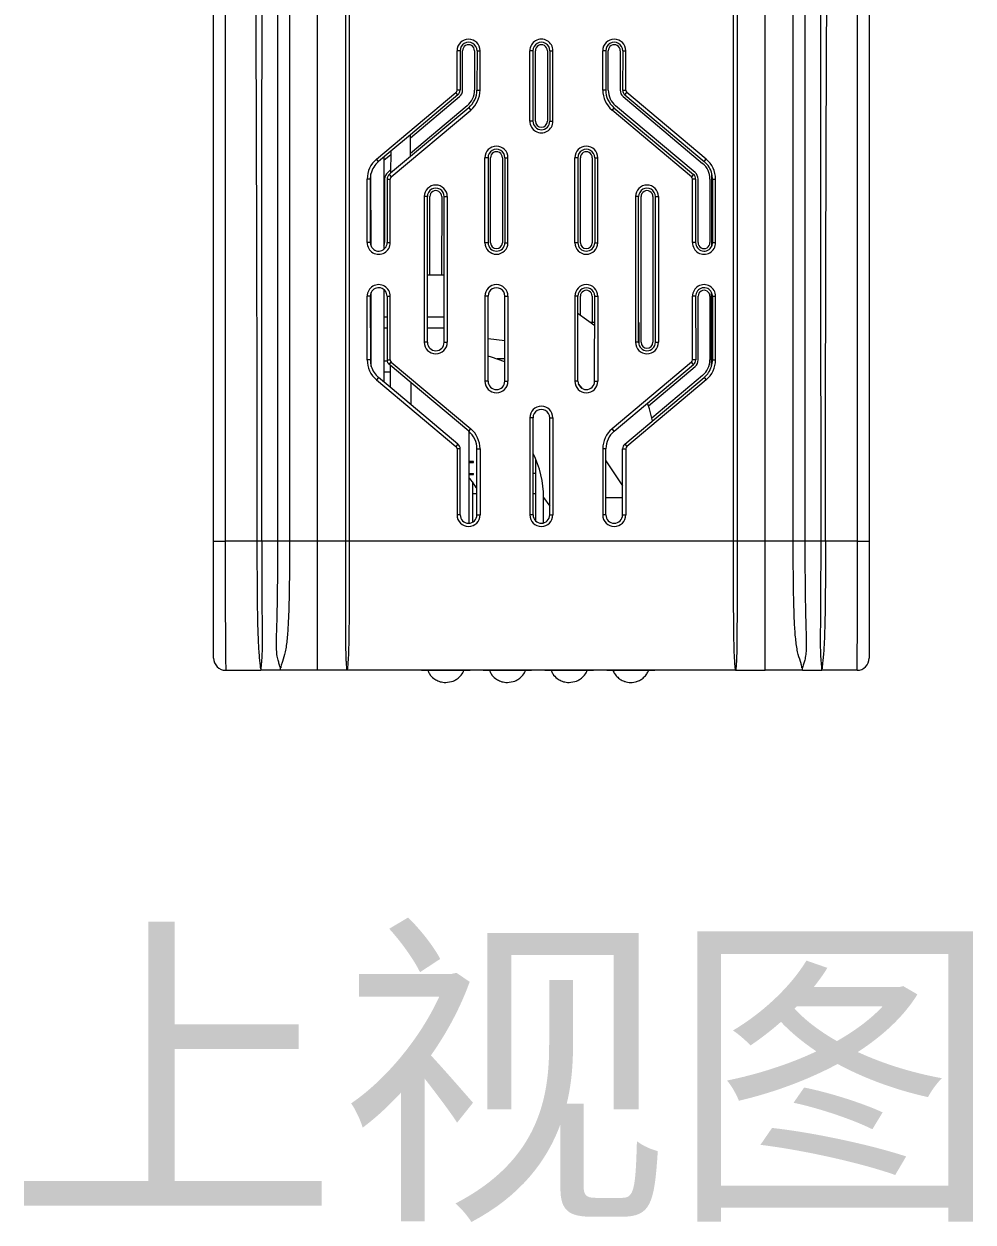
# Model space of a CAD drawing. Extents: x 222 to 1672, y 144 to 807.
# Drawn here: x 915.12 to 954.21, y 540.72 to 590.04 of the extents above; entities that cross this region are included whole.
import ezdxf

# ---------------------------------------------------------------- set-up
doc = ezdxf.new("R2010")
doc.units = 0
doc.header["$LTSCALE"] = 2
doc.header["$MEASUREMENT"] = 0
doc.layers.get('0').update_dxf_attribs({"linetype": 'CONTINUOUS'})
doc.layers.add('DIM', color=7, linetype='CONTINUOUS')
doc.styles.get("Standard").update_dxf_attribs({"font": 'TIMES.TTF'})

msp = doc.modelspace()

# ---------------------------------------------------------------- linework, layer by layer
at = {"linetype": 'Continuous', "lineweight": 5}
for p, q in [((923.40855, 638.25234), (923.40855, 568.75235)), ((949.45217, 568.75235), (949.45217, 638.25234)), ((925.5765, 568.75235), (925.5765, 612.73527)), ((926.05713, 612.73211), (926.05713, 568.75235)), ((927.20658, 568.75235), (927.20658, 612.73211)), ((928.37223, 568.75235), (928.37223, 612.72229)), ((928.51116, 612.7218), (928.51116, 568.75235)), ((944.34955, 568.75235), (944.34955, 612.7218)), ((944.48848, 612.72229), (944.48848, 568.75235)), ((945.65414, 568.75235), (945.65414, 612.73211)), ((946.80358, 568.75235), (946.80358, 612.73211)), ((947.28421, 612.73527), (947.28421, 568.75235)), ((922.93036, 568.75235), (922.93036, 594.33414)), ((949.93036, 594.33414), (949.93036, 568.75235)), ((932.95656, 587.31859), (932.95656, 588.93881)), ((933.08204, 588.93881), (932.95656, 588.93881)), ((933.08204, 588.93881), (933.08249, 587.31859)), ((933.18432, 587.31859), (933.18358, 588.93881)), ((933.67714, 588.93881), (933.6764, 587.31859)), ((933.77867, 588.93881), (933.77823, 587.31859)), ((933.77867, 588.93881), (933.90415, 588.93881)), ((933.90415, 587.31859), (933.90415, 588.93881)), ((935.95654, 586.03414), (935.95656, 588.93881)), ((936.08204, 588.93881), (935.95656, 588.93881)), ((936.08204, 588.93881), (936.08282, 586.03414)), ((936.18488, 586.03414), (936.18358, 588.9388)), ((936.67714, 588.93881), (936.67583, 586.03414)), ((936.77867, 588.93881), (936.7779, 586.03414)), ((936.77867, 588.93881), (936.90415, 588.93881)), ((936.90417, 586.03414), (936.90415, 588.93881)), ((938.95656, 587.31859), (938.95656, 588.93881)), ((939.08204, 588.93881), (938.95656, 588.93881)), ((939.08204, 588.93881), (939.08249, 587.31859)), ((939.18432, 587.31859), (939.18358, 588.93881)), ((939.67714, 588.93881), (939.6764, 587.31859)), ((939.77867, 588.93881), (939.77823, 587.31859)), ((939.77867, 588.93881), (939.90415, 588.93881)), ((939.90415, 587.31859), (939.90415, 588.93881)), ((929.64013, 584.47693), (932.91148, 587.22191)), ((932.99246, 587.12541), (931.03448, 585.48188)), ((931.03482, 585.34872), (933.05796, 587.04735)), ((932.99246, 587.12541), (932.91148, 587.22191)), ((933.08249, 587.31859), (932.95656, 587.31859)), ((933.77823, 587.31859), (933.90415, 587.31859)), ((939.08249, 587.31859), (938.95656, 587.31859)), ((939.77823, 587.31859), (939.90415, 587.31859)), ((939.80276, 587.04735), (943.07329, 584.3014)), ((939.86826, 587.12541), (939.94923, 587.22191)), ((939.86826, 587.12541), (943.13912, 584.37984)), ((943.22058, 584.47693), (939.94923, 587.22191)), ((930.24923, 583.75103), (933.52058, 586.49601)), ((933.37399, 586.67071), (931.0365, 584.71049)), ((933.43951, 586.59263), (931.03684, 584.57728)), ((933.43951, 586.59263), (933.52058, 586.49601)), ((939.4212, 586.59263), (939.34013, 586.49601)), ((942.61148, 583.75103), (939.34013, 586.49601)), ((939.4212, 586.59263), (942.69303, 583.84822)), ((942.75888, 583.92669), (939.48672, 586.67071)), ((936.08282, 586.03414), (935.95654, 586.03414)), ((936.7779, 586.03414), (936.90417, 586.03414)), ((931.03448, 585.48188), (930.22446, 584.80195)), ((931.03684, 584.57728), (931.03448, 585.48188)), ((929.7216, 584.37984), (929.64013, 584.47693)), ((930.22446, 584.80195), (929.7216, 584.37984)), ((929.94161, 584.43086), (930.22411, 584.66804)), ((929.94161, 584.56453), (929.94161, 580.76)), ((930.22446, 584.80195), (930.22208, 583.89385)), ((931.03684, 584.57728), (930.22208, 583.89385)), ((934.10654, 581.03414), (934.10654, 584.53414)), ((934.23323, 584.53414), (934.10654, 584.53414)), ((934.23323, 584.53414), (934.23419, 581.03414)), ((934.33717, 581.03414), (934.33557, 584.53414)), ((934.82514, 584.53414), (934.82354, 581.03414)), ((934.92749, 584.53414), (934.92653, 581.03414)), ((934.92749, 584.53414), (935.05417, 584.53414)), ((935.05417, 581.03414), (935.05417, 584.53414)), ((937.80654, 581.03414), (937.80654, 584.53414)), ((937.93323, 584.53414), (937.80654, 584.53414)), ((937.93323, 584.53414), (937.93419, 581.03414)), ((938.03717, 581.03414), (938.03557, 584.53414)), ((938.52514, 584.53414), (938.52354, 581.03414)), ((938.62749, 584.53414), (938.62653, 581.03414)), ((938.62749, 584.53414), (938.75417, 584.53414)), ((938.75417, 581.03414), (938.75417, 584.53414)), ((943.13912, 584.37984), (943.22058, 584.47693)), ((930.22243, 584.02782), (930.10184, 583.92669)), ((930.22208, 583.89385), (930.16768, 583.84822)), ((929.25656, 581.03868), (929.25656, 583.65435)), ((929.38349, 583.65435), (929.25656, 583.65435)), ((929.38349, 583.65435), (929.38421, 581.03802)), ((929.41474, 580.89204), (929.40844, 583.87054)), ((929.97472, 583.65435), (929.97352, 581.03739)), ((930.07722, 583.65435), (930.0765, 581.03802)), ((930.07722, 583.65435), (930.20415, 583.65435)), ((930.16768, 583.84822), (930.24923, 583.75103)), ((930.20415, 581.03868), (930.20415, 583.65435)), ((942.69303, 583.84822), (942.61148, 583.75103)), ((942.65656, 581.03868), (942.65656, 583.65435)), ((942.78349, 583.65435), (942.65656, 583.65435)), ((942.78349, 583.65435), (942.78421, 581.03802)), ((942.8872, 581.03739), (942.886, 583.65435)), ((943.37472, 583.65435), (943.37352, 581.03739)), ((943.44597, 580.89204), (943.45227, 583.87054)), ((943.47722, 583.65435), (943.4765, 581.03802)), ((943.47722, 583.65435), (943.60415, 583.65435)), ((943.60415, 581.03868), (943.60415, 583.65435)), ((931.60654, 582.93414), (931.60654, 576.93414)), ((931.73367, 582.93414), (931.60654, 582.93414)), ((931.73531, 576.93414), (931.73367, 582.93414)), ((931.83778, 579.71855), (931.8363, 582.93414)), ((932.32441, 582.93414), (932.32294, 579.71855)), ((932.4254, 576.93414), (932.42705, 582.93414)), ((932.42705, 582.93414), (932.55417, 582.93414)), ((932.55417, 582.93414), (932.55417, 576.93414)), ((940.30654, 582.93414), (940.30654, 576.93414)), ((940.43367, 582.93414), (940.30654, 582.93414)), ((940.43531, 576.93414), (940.43367, 582.93414)), ((940.53905, 576.93414), (940.5363, 582.93414)), ((941.02441, 582.93414), (941.02166, 576.93414)), ((941.1254, 576.93414), (941.12705, 582.93414)), ((941.12705, 582.93414), (941.25417, 582.93414)), ((941.25417, 582.93414), (941.25417, 576.93414)), ((934.23419, 581.03414), (934.10654, 581.03414)), ((934.92653, 581.03414), (935.05417, 581.03414)), ((937.93419, 581.03414), (937.80654, 581.03414)), ((938.62653, 581.03414), (938.75417, 581.03414)), ((931.73455, 579.71855), (932.42616, 579.71855)), ((931.73455, 579.71851), (932.42616, 579.71851)), ((929.42521, 575.94325), (929.41878, 578.98368)), ((929.94161, 579.1077), (929.94161, 575.30706)), ((943.4355, 575.94325), (943.44194, 578.98368)), ((929.25656, 576.21392), (929.25656, 578.82959)), ((929.38481, 578.83025), (929.38553, 576.21392)), ((930.0759, 578.83025), (930.07518, 576.21392)), ((930.20415, 576.21392), (930.20415, 578.82959)), ((934.10654, 578.83414), (934.10654, 575.33414)), ((934.23479, 578.83414), (934.10654, 578.83414)), ((934.23575, 575.33414), (934.23479, 578.83414)), ((934.92496, 575.33414), (934.92592, 578.83414)), ((934.92592, 578.83414), (935.05417, 578.83414)), ((935.05417, 578.83414), (935.05417, 575.33414)), ((937.80654, 578.83414), (937.80654, 575.33414)), ((937.93479, 578.83414), (937.80654, 578.83414)), ((937.93575, 575.33414), (937.93479, 578.83414)), ((938.03854, 578.04713), (938.03818, 578.83414)), ((938.52253, 578.83414), (938.52204, 577.75222)), ((938.62496, 575.33414), (938.62592, 578.83414)), ((938.62592, 578.83414), (938.75417, 578.83414)), ((938.75417, 578.83414), (938.75417, 575.33414)), ((942.65656, 576.21392), (942.65656, 578.82959)), ((942.78481, 578.83025), (942.78553, 576.21392)), ((942.8894, 576.21392), (942.88821, 578.83089)), ((943.37251, 578.83089), (943.37131, 576.21392)), ((943.4759, 578.83025), (943.47518, 576.21392)), ((943.60415, 576.21392), (943.60415, 578.82959)), ((930.07566, 577.97278), (929.94161, 577.97278)), ((930.07554, 577.5213), (929.94161, 577.5213)), ((932.42569, 577.97278), (931.73503, 577.97278)), ((932.42556, 577.5213), (931.73515, 577.5213)), ((938.62562, 577.75222), (938.44901, 577.75222)), ((940.44161, 577.75222), (940.43509, 577.75222)), ((940.44161, 577.75222), (940.44161, 576.8686)), ((934.23527, 577.0861), (934.92542, 577.014)), ((931.73531, 576.93414), (931.60654, 576.93414)), ((932.4254, 576.93414), (932.55417, 576.93414)), ((940.43531, 576.93414), (940.30654, 576.93414)), ((941.1254, 576.93414), (941.25417, 576.93414)), ((929.38553, 576.21392), (929.25656, 576.21392)), ((929.94161, 576.16689), (930.07954, 576.16689)), ((930.07518, 576.21392), (930.20415, 576.21392)), ((930.1663, 576.0184), (930.24923, 576.11724)), ((930.20138, 575.98895), (930.1663, 576.0184)), ((930.24923, 576.11724), (933.52058, 573.37226)), ((934.92521, 576.25222), (934.60428, 576.25222)), ((942.61148, 576.11724), (939.34013, 573.37226)), ((939.42355, 573.27284), (942.69442, 576.0184)), ((942.69442, 576.0184), (942.61148, 576.11724)), ((942.78553, 576.21392), (942.65656, 576.21392)), ((943.47518, 576.21392), (943.60415, 576.21392)), ((929.94161, 575.71542), (930.20067, 575.71542)), ((930.20138, 575.98895), (930.19903, 575.09114)), ((931.06122, 575.26721), (930.20138, 575.98895)), ((940.83789, 574.32393), (942.76123, 575.93878)), ((943.07072, 575.56994), (940.97761, 573.81466)), ((929.72316, 575.49029), (929.64013, 575.39135)), ((929.64013, 575.39135), (932.91148, 572.64636)), ((930.19903, 575.09114), (929.72316, 575.49029)), ((931.06358, 574.36596), (930.19903, 575.09114)), ((933.43716, 573.27284), (931.06122, 575.26721)), ((931.06358, 574.36596), (931.06122, 575.26721)), ((934.23575, 575.33414), (934.10654, 575.33414)), ((934.92496, 575.33414), (935.05417, 575.33414)), ((937.93575, 575.33414), (937.80654, 575.33414)), ((937.95159, 575.23095), (938.09622, 575.04294)), ((938.62496, 575.33414), (938.75417, 575.33414)), ((939.86572, 572.74589), (943.13755, 575.49029)), ((943.22058, 575.39135), (939.94923, 572.64636)), ((943.13755, 575.49029), (943.22058, 575.39135)), ((932.99499, 572.74589), (931.06358, 574.36596)), ((935.95656, 573.82947), (935.95656, 569.82947)), ((936.08619, 573.82947), (935.95656, 573.82947)), ((936.08728, 569.82947), (936.08619, 573.82947)), ((936.77343, 569.82947), (936.77453, 573.82947)), ((936.77453, 573.82947), (936.90415, 573.82947)), ((936.90415, 573.82947), (936.90415, 569.82947)), ((933.43716, 573.27284), (933.52058, 573.37226)), ((933.44161, 573.26908), (933.44161, 569.48667)), ((939.42355, 573.27284), (939.34013, 573.37226)), ((932.99499, 572.74589), (932.91148, 572.64636)), ((932.95656, 572.54968), (932.95656, 569.82947)), ((933.08654, 572.54968), (932.95656, 572.54968)), ((933.08728, 569.82947), (933.08654, 572.54968)), ((933.77343, 569.82947), (933.77418, 572.54968)), ((933.77418, 572.54968), (933.90415, 572.54968)), ((933.90415, 572.54968), (933.90415, 569.82947)), ((938.95656, 572.54968), (938.95656, 569.82947)), ((939.08654, 572.54968), (938.95656, 572.54968)), ((939.08728, 569.82947), (939.08654, 572.54968)), ((939.77343, 569.82947), (939.77418, 572.54968)), ((939.77418, 572.54968), (939.90415, 572.54968)), ((939.86572, 572.74589), (939.94923, 572.64636)), ((939.90415, 572.54968), (939.90415, 569.82947)), ((936.19161, 572.14097), (936.19161, 569.58319)), ((933.64061, 572.02911), (933.44161, 572.02911)), ((933.44161, 571.98912), (933.64061, 571.98912)), ((933.64061, 571.98911), (933.44161, 571.98911)), ((933.59161, 572.02911), (933.59161, 571.98912)), ((933.64061, 571.98911), (933.64061, 572.02911)), ((939.08667, 572.05247), (939.77376, 571.03166)), ((933.44161, 571.52911), (933.64061, 571.52911)), ((933.64061, 571.48912), (933.44161, 571.48912)), ((933.44161, 571.48911), (933.64061, 571.48911)), ((933.59161, 571.52911), (933.59161, 571.48912)), ((933.59161, 571.1962), (933.59161, 569.52675)), ((933.64061, 571.48911), (933.64061, 571.52911)), ((936.08681, 571.55221), (936.19161, 571.55221)), ((933.77367, 570.70222), (933.59161, 570.70222)), ((936.19161, 570.70221), (936.08704, 570.70221)), ((936.52201, 569.51105), (936.52201, 570.5491)), ((936.52201, 570.5491), (936.77353, 570.18501)), ((933.08728, 569.82947), (932.95656, 569.82947)), ((933.77343, 569.82947), (933.90415, 569.82947)), ((936.08728, 569.82947), (935.95656, 569.82947)), ((936.77343, 569.82947), (936.90415, 569.82947)), ((939.08728, 569.82947), (938.95656, 569.82947)), ((939.77343, 569.82947), (939.90415, 569.82947)), ((924.72841, 568.75235), (923.40855, 568.75235)), ((925.5765, 568.75235), (924.91194, 568.75235)), ((927.20658, 568.75235), (926.05713, 568.75235)), ((928.37223, 568.75235), (927.20658, 568.75235)), ((944.34955, 568.75235), (928.51116, 568.75235)), ((945.65414, 568.75235), (944.48848, 568.75235)), ((946.80358, 568.75235), (945.65414, 568.75235)), ((947.94877, 568.75235), (947.28421, 568.75235)), ((949.45217, 568.75235), (948.1323, 568.75235)), ((923.43036, 563.43414), (924.87225, 563.43414)), ((924.87225, 563.49905), (924.86886, 563.49905)), ((925.68036, 563.43414), (924.87225, 563.43414)), ((925.69599, 563.54063), (925.68036, 563.54062)), ((927.20658, 563.43414), (925.68036, 563.43414)), ((928.43036, 563.43414), (927.20658, 563.43414)), ((944.43036, 563.43414), (928.43036, 563.43414)), ((936.00779, 563.43411), (936.01918, 563.43411)), ((944.43036, 563.43414), (945.65414, 563.43414)), ((947.18036, 563.43414), (945.65414, 563.43414)), ((947.18036, 563.54062), (947.16472, 563.54063)), ((947.18036, 563.43414), (947.98846, 563.43414)), ((947.99186, 563.49905), (947.98846, 563.49905)), ((949.43036, 563.43414), (947.98846, 563.43414))]:
    msp.add_line(p, q, dxfattribs=at)
at = {"linetype": 'Continuous', "lineweight": 5, "flags": 128}
for points in [[(929.38421, 581.03802), (929.36686, 581.03812), (929.25656, 581.03868)], [(930.0765, 581.03802), (930.09385, 581.03812), (930.20415, 581.03868)], [(942.78421, 581.03802), (942.76686, 581.03812), (942.65656, 581.03868)], [(943.4765, 581.03802), (943.49385, 581.03812), (943.60415, 581.03868)], [(929.38481, 578.83025), (929.37058, 578.83018), (929.25656, 578.82959)], [(930.0759, 578.83025), (930.09014, 578.83018), (930.20415, 578.82959)], [(942.78481, 578.83025), (942.77058, 578.83018), (942.65656, 578.82959)], [(943.4759, 578.83025), (943.49014, 578.83018), (943.60415, 578.82959)], [(938.62559, 577.6108), (937.9465, 578.10731), (937.93499, 578.11469)], [(938.62559, 577.61078), (937.9465, 578.10729), (937.93499, 578.11467)], [(934.92518, 576.12947), (934.37412, 576.3276), (934.23547, 576.36812)], [(934.92518, 576.12945), (934.37412, 576.32759), (934.23547, 576.3681)], [(941.00341, 573.70018), (940.87846, 574.19064), (940.8032, 574.43092)], [(941.00341, 573.70018), (940.87846, 574.19067), (940.8032, 574.43092)], [(931.49201, 563.43411), (931.56813, 563.43411), (931.78491, 563.43411), (932.10933, 563.43411), (932.49201, 563.43411), (932.8747, 563.43411), (933.19912, 563.43411), (933.41589, 563.43411), (933.49201, 563.43411)], [(936.57201, 563.43411), (936.64813, 563.43411), (936.86491, 563.43411), (937.18933, 563.43411), (937.57201, 563.43411)], [(937.57201, 563.43411), (937.9547, 563.43411), (938.27912, 563.43411), (938.49589, 563.43411), (938.57201, 563.43411)]]:
    msp.add_lwpolyline(points, dxfattribs=at)
at = {"linetype": 'Continuous', "lineweight": 5}
for centre, radius, start, end in [((933.43036, 588.93881), 0.4738, 0, 180), ((936.43036, 588.93881), 0.4738, 0.000203, 180.000215), ((939.43036, 588.93881), 0.4738, 0, 180), ((933.43036, 588.9389), 0.34832, 359.984278, 180.015722), ((933.43036, 588.93892), 0.24678, 359.973753, 180.026247), ((936.43036, 588.9389), 0.34832, 359.984586, 180.015937), ((936.43036, 588.93892), 0.24678, 359.973968, 180.027124), ((939.43036, 588.9389), 0.34832, 359.984278, 180.015722), ((939.43036, 588.93892), 0.24678, 359.973753, 180.026247), ((932.83036, 587.31859), 0.1262, 310, 0), ((932.83036, 587.31852), 0.25213, 310.010106, 0.015722), ((932.83036, 587.31843), 0.35396, 310.016871, 0.026247), ((932.83036, 587.31898), 0.84604, 309.983129, 359.973753), ((932.83036, 587.31885), 0.94787, 309.989894, 359.984278), ((932.83036, 587.31859), 1.0738, 310, 0), ((940.03036, 587.31859), 1.0738, 180, 230), ((940.03036, 587.31885), 0.94787, 180.015722, 230.010106), ((940.03036, 587.31898), 0.84604, 180.026247, 230.016871), ((940.03036, 587.31843), 0.35396, 179.973753, 229.983129), ((940.03036, 587.31852), 0.25213, 179.984278, 229.989894), ((940.03036, 587.31859), 0.1262, 180, 230), ((936.43036, 586.03414), 0.47382, 179.99957, 0), ((936.43036, 586.03423), 0.34754, 180.015293, 359.984278), ((936.43036, 586.03425), 0.24547, 180.025817, 359.973753), ((934.58036, 584.53414), 0.47382, 0, 180), ((934.58036, 584.53423), 0.34713, 359.984278, 180.015722), ((938.28036, 584.53414), 0.47382, 0, 180), ((938.28036, 584.53423), 0.34713, 359.984278, 180.015722), ((930.33036, 583.65435), 1.0738, 130, 180), ((934.58036, 584.53425), 0.24479, 359.973753, 180.026247), ((938.28036, 584.53425), 0.24479, 359.973753, 180.026247), ((942.53036, 583.65435), 1.0738, 0, 50), ((930.33036, 583.65461), 0.94687, 130.010106, 166.818085), ((930.33036, 583.65419), 0.35564, 129.983129, 179.973753), ((942.53036, 583.65419), 0.35564, 0.026247, 50.016871), ((942.53036, 583.65474), 0.84436, 359.973753, 49.983129), ((942.53036, 583.65461), 0.94687, 13.181915, 49.989894), ((930.33036, 583.65461), 0.94687, 166.818085, 180.015722), ((930.33036, 583.65428), 0.25313, 129.989894, 179.984278), ((930.33036, 583.65435), 0.1262, 130, 180), ((932.08036, 582.93414), 0.47382, 0, 180), ((940.78036, 582.93414), 0.47382, 0, 180), ((942.53036, 583.65435), 0.1262, 0, 50), ((942.53036, 583.65428), 0.25313, 0.015722, 50.010106), ((942.53036, 583.65461), 0.94687, 359.984278, 13.181915), ((932.08036, 582.93423), 0.34669, 359.984278, 180.015722), ((932.08036, 582.93425), 0.24405, 359.973753, 180.026247), ((940.78036, 582.93423), 0.34669, 359.984278, 180.015722), ((940.78036, 582.93425), 0.24405, 359.973753, 180.026247), ((929.73036, 581.03414), 0.47382, 179.450435, 0.549565), ((929.73036, 581.03423), 0.34617, 179.372767, 204.253057), ((929.73036, 581.03423), 0.34617, 204.253057, 0.627233), ((929.73036, 581.03425), 0.24318, 330.309901, 0.740868), ((934.58036, 581.03414), 0.47382, 180, 0), ((934.58036, 581.03423), 0.34617, 180.015722, 359.984278), ((934.58036, 581.03425), 0.24318, 180.026247, 359.973753), ((938.28036, 581.03414), 0.47382, 180, 0), ((938.28036, 581.03423), 0.34617, 180.015722, 359.984278), ((938.28036, 581.03425), 0.24318, 180.026247, 359.973753), ((943.13036, 581.03414), 0.47382, 179.450435, 0.549565), ((943.13036, 581.03423), 0.34617, 179.372766, 335.746943), ((943.13036, 581.03425), 0.24318, 179.259132, 0.740868), ((943.13036, 581.03423), 0.34617, 335.746943, 0.627234), ((929.73036, 578.83414), 0.47382, 359.450435, 180.549565), ((929.73036, 578.83423), 0.34557, 154.37584, 180.65924), ((929.73036, 578.83423), 0.34557, 359.34076, 154.37584), ((934.58036, 578.83414), 0.47382, 0, 180), ((934.58036, 578.83423), 0.34557, 359.984278, 180.015722), ((938.28036, 578.83414), 0.47382, 0, 180), ((938.28036, 578.83423), 0.34557, 359.984278, 180.015722), ((938.28036, 578.83425), 0.24217, 359.973753, 180.026247), ((943.13036, 578.83414), 0.47382, 359.450435, 180.549565), ((943.13036, 578.83423), 0.34557, 25.62416, 180.65924), ((943.13036, 578.83425), 0.24217, 359.205044, 180.794956), ((943.13036, 578.83423), 0.34557, 359.34076, 25.62416), ((932.08036, 576.93414), 0.47382, 180, 0), ((932.08036, 576.93423), 0.34504, 180.015722, 359.984278), ((940.78036, 576.93414), 0.47382, 180, 0), ((940.78036, 576.93423), 0.34504, 180.015722, 359.984278), ((940.78036, 576.93425), 0.2413, 180.026247, 359.973753), ((930.33036, 576.21392), 1.0738, 180, 230), ((930.33036, 576.21418), 0.94482, 180.015722, 196.66348), ((930.33036, 576.21385), 0.25518, 179.984278, 229.989894), ((930.33036, 576.21392), 0.1262, 180, 230), ((942.53036, 576.21392), 0.1262, 310, 0), ((942.53036, 576.21385), 0.25518, 310.010106, 0.015722), ((942.53036, 576.21376), 0.35905, 310.016871, 0.026247), ((942.53036, 576.21431), 0.84095, 309.983129, 359.973753), ((942.53036, 576.21392), 1.0738, 310, 0), ((942.53036, 576.21418), 0.94482, 343.33652, 359.984278), ((930.33036, 576.21418), 0.94482, 196.66348, 230.010106), ((942.53036, 576.21418), 0.94482, 309.989894, 343.33652), ((934.58036, 575.33414), 0.47382, 180, 0), ((934.58036, 575.33423), 0.3446, 180.015722, 359.984278), ((938.28036, 575.33414), 0.47382, 180, 0), ((938.28036, 575.33423), 0.3446, 180.015722, 359.984278), ((936.43036, 573.82947), 0.4738, 0, 180), ((936.43036, 573.82956), 0.34417, 359.984278, 180.015722), ((932.83036, 572.54994), 0.94382, 359.984278, 49.989894), ((932.83036, 572.54968), 1.0738, 0, 50), ((940.03036, 572.54968), 1.0738, 130, 180), ((940.03036, 572.54994), 0.94382, 130.010106, 180.015722), ((932.83036, 572.54968), 0.1262, 0, 50), ((932.83036, 572.54961), 0.25618, 0.015722, 50.010106), ((940.03036, 572.54961), 0.25618, 129.989894, 179.984278), ((940.03036, 572.54968), 0.1262, 130, 180), ((932.52201, 570.54911), 4, 360, 26.982649), ((931.98201, 570.00911), 2, 26.381602, 43.13037), ((933.43036, 569.82947), 0.4738, 180, 0), ((933.43036, 569.82956), 0.34307, 180.015722, 359.984278), ((936.43036, 569.82947), 0.4738, 180, 0), ((936.43036, 569.82956), 0.34307, 180.015722, 359.984278), ((939.43036, 569.82947), 0.4738, 180, 0), ((939.43036, 569.82956), 0.34307, 180.015722, 359.984278), ((923.43036, 563.93414), 0.5, 180, 270), ((949.43036, 563.93414), 0.5, 270, 0), ((940.11201, 563.74662), 0.8125, 251.58298, 270), ((940.11201, 563.74662), 0.8125, 270, 287.978582)]:
    msp.add_arc(centre, radius, start, end, dxfattribs=at)
for points in [[(924.72841, 568.75234), (924.72841, 591.91901), (924.51265, 615.08568), (924.51265, 638.25234)], [(924.91194, 568.75234), (924.91194, 591.91901), (924.97147, 615.08568), (924.97147, 638.25234)], [(947.94877, 568.75234), (947.94877, 591.91901), (947.88924, 615.08568), (947.88924, 638.25234)], [(948.1323, 568.75234), (948.1323, 591.91901), (948.34807, 615.08568), (948.34807, 638.25234)], [(928.51116, 568.75234), (928.46121, 568.75234), (928.40816, 568.75234), (928.37223, 568.75234)], [(944.48848, 568.75234), (944.45255, 568.75234), (944.3995, 568.75234), (944.34955, 568.75234)], [(945.65414, 563.43414), (945.65414, 563.43414), (945.65414, 563.46606), (945.65414, 563.60745), (945.65414, 563.83475), (945.65414, 564.03592), (945.65414, 564.14664)], [(947.18036, 563.43414), (947.18036, 563.43414), (947.18036, 563.46987), (947.18036, 563.54062)]]:
    msp.add_open_spline(points, degree=3, dxfattribs=at)
for points, knots in [([(939.77362, 570.52911), (939.72222, 570.52911), (939.59607, 570.52911), (939.42678, 570.52911), (939.23708, 570.52911), (939.09368, 570.52912), (939.07181, 570.52912), (939.06214, 570.52911)], [0, 0, 0, 0, 0.1265327, 0.31057085, 0.48021613, 0.77030337, 1, 1, 1, 1]), ([(922.93036, 563.93414), (922.93036, 563.93414), (922.93036, 563.93844), (922.93036, 563.9653), (922.93036, 563.98786), (922.93036, 564.06672), (922.93036, 564.12544), (922.93036, 564.27886), (922.93036, 564.37358), (922.93036, 564.57574), (922.93036, 564.6851), (922.93036, 564.90779), (922.93036, 565.02196), (922.93036, 565.36993), (922.93036, 565.60835), (922.93036, 566.32566), (922.93036, 566.81125), (922.93036, 567.78076), (922.93036, 568.26633), (922.93036, 568.75234)], [0, 0, 0, 0, 0.0625, 0.0625, 0.125, 0.125, 0.1875, 0.1875, 0.25, 0.25, 0.3125, 0.3125, 0.375, 0.375, 0.5, 0.5, 0.75, 0.75, 1, 1, 1, 1]), ([(922.93036, 568.75234), (922.93036, 568.75234), (922.94062, 568.75234), (922.98682, 568.75234), (923.0229, 568.75234), (923.11545, 568.75234), (923.17163, 568.75234), (923.28956, 568.75234), (923.35098, 568.75234), (923.40855, 568.75234)], [0, 0, 0, 0, 0.25, 0.25, 0.5, 0.5, 0.75, 0.75, 1, 1, 1, 1]), ([(923.40855, 568.75234), (923.40855, 568.20131), (923.40875, 567.64967), (923.4099, 566.54976), (923.41079, 565.9992), (923.41344, 565.1909), (923.41455, 564.92369), (923.41763, 564.41384), (923.41971, 564.1681), (923.42351, 563.86269), (923.42483, 563.77409), (923.42715, 563.6294), (923.42812, 563.57349), (923.43011, 563.45445), (923.43036, 563.43414), (923.43036, 563.43414)], [0, 0, 0, 0, 0.25, 0.25, 0.5, 0.5, 0.625, 0.625, 0.75, 0.75, 0.8125, 0.8125, 0.875, 0.875, 1, 1, 1, 1]), ([(924.86886, 563.49905), (924.86835, 563.52629), (924.8661, 563.56441), (924.85341, 563.66741), (924.84692, 563.73267), (924.8312, 563.88571), (924.82204, 563.97507), (924.80615, 564.16867), (924.79892, 564.27232), (924.77988, 564.59825), (924.77025, 564.83225), (924.75595, 565.3055), (924.75084, 565.54798), (924.73833, 566.28145), (924.73443, 566.77377), (924.72919, 567.76121), (924.72841, 568.25673), (924.72841, 568.75234)], [0, 0, 0, 0, 0.0625, 0.0625, 0.125, 0.125, 0.1875, 0.1875, 0.25, 0.25, 0.375, 0.375, 0.5, 0.5, 0.75, 0.75, 1, 1, 1, 1]), ([(924.91194, 568.75234), (924.90047, 568.75234), (924.87617, 568.75234), (924.81084, 568.75234), (924.76997, 568.75234), (924.72841, 568.75234)], [0, 0, 0, 0, 0.5, 0.5, 1, 1, 1, 1]), ([(924.91194, 568.75234), (924.91194, 568.25125), (924.91251, 567.75025), (924.91598, 566.75286), (924.91865, 566.25594), (924.92459, 565.517), (924.92668, 565.27347), (924.92905, 564.91941), (924.92979, 564.80314), (924.93026, 564.57538), (924.9298, 564.46311), (924.92672, 564.25085), (924.92409, 564.15051), (924.91576, 563.96418), (924.91044, 563.87858), (924.89763, 563.73085), (924.88959, 563.66749), (924.8807, 563.56501), (924.87559, 563.52611), (924.87226, 563.49902)], [0, 0, 0, 0, 0.25, 0.25, 0.5, 0.5, 0.625, 0.625, 0.6875, 0.6875, 0.75, 0.75, 0.8125, 0.8125, 0.875, 0.875, 0.9375, 0.9375, 1, 1, 1, 1]), ([(925.68036, 563.54086), (925.6679, 563.57031), (925.65878, 563.60614), (925.63198, 563.69391), (925.61533, 563.74573), (925.58057, 563.86913), (925.56281, 563.94103), (925.53627, 564.10128), (925.52773, 564.18874), (925.51456, 564.45959), (925.51943, 564.65268), (925.53045, 565.06392), (925.53764, 565.28393), (925.54979, 565.7458), (925.55502, 565.98822), (925.56348, 566.49798), (925.56682, 566.76706), (925.57197, 567.31436), (925.57372, 567.59421), (925.57597, 568.16663), (925.5765, 568.45903), (925.5765, 568.75234)], [0, 0, 0, 0, 0.0625, 0.0625, 0.125, 0.125, 0.1875, 0.1875, 0.25, 0.25, 0.375, 0.375, 0.5, 0.5, 0.625, 0.625, 0.75, 0.75, 0.875, 0.875, 1, 1, 1, 1]), ([(926.05713, 568.75234), (925.94951, 568.75234), (925.84218, 568.75234), (925.67027, 568.75234), (925.60617, 568.75234), (925.5765, 568.75234)], [0, 0, 0, 0, 0.5, 0.5, 1, 1, 1, 1]), ([(926.05713, 568.75234), (926.05713, 568.44582), (926.05638, 568.13886), (926.05309, 567.53993), (926.05055, 567.24763), (926.04285, 566.67719), (926.03771, 566.39665), (926.02387, 565.8684), (926.01518, 565.61929), (925.99158, 565.15092), (925.97654, 564.92992), (925.93629, 564.5333), (925.91096, 564.35631), (925.84367, 564.04462), (925.79889, 563.9096), (925.74299, 563.74402), (925.72682, 563.69474), (925.70365, 563.60819), (925.69519, 563.57118), (925.69599, 563.54064)], [0, 0, 0, 0, 0.125, 0.125, 0.25, 0.25, 0.375, 0.375, 0.5, 0.5, 0.625, 0.625, 0.75, 0.75, 0.875, 0.875, 0.9375, 0.9375, 1, 1, 1, 1]), ([(927.20658, 564.14664), (927.20658, 564.37869), (927.20658, 564.66363), (927.20658, 565.31997), (927.20658, 565.69132), (927.20658, 566.49516), (927.20658, 566.9276), (927.20658, 567.82418), (927.20658, 568.28824), (927.20658, 568.75234)], [0, 0, 0, 0, 0.25, 0.25, 0.5, 0.5, 0.75, 0.75, 1, 1, 1, 1]), ([(928.43036, 563.43414), (928.4302, 563.43482), (928.42986, 563.43626), (928.42738, 563.44988), (928.42349, 563.47656), (928.41805, 563.52246), (928.41079, 563.59603), (928.40255, 563.70668), (928.39385, 563.86146), (928.38606, 564.06438), (928.37882, 564.41131), (928.3727, 564.99592), (928.37217, 565.7527), (928.37262, 566.48118), (928.37162, 567.07298), (928.37108, 567.68753), (928.37127, 568.21855), (928.37191, 568.57435), (928.37223, 568.75234)], [0, 0, 0, 0, 0.03741027, 0.07794286, 0.12173109, 0.16895665, 0.21986766, 0.27781827, 0.33693755, 0.39346794, 0.4541174, 0.57849892, 0.69386457, 0.74771784, 0.83240558, 0.88820219, 0.94407441, 1, 1, 1, 1]), ([(928.51116, 568.75234), (928.51116, 568.65163), (928.51117, 568.46135), (928.51121, 568.19202), (928.51127, 567.95394), (928.51136, 567.74476), (928.51148, 567.56238), (928.51162, 567.40496), (928.51178, 567.2709), (928.5124, 566.94013), (928.51321, 566.4754), (928.51114, 565.80021), (928.50562, 565.1893), (928.49841, 564.66606), (928.48649, 564.2037), (928.47017, 563.82751), (928.45208, 563.60137), (928.43843, 563.49087), (928.43175, 563.44162), (928.43081, 563.43659), (928.43036, 563.43414)], [0, 0, 0, 0, 0.03144158, 0.05940742, 0.08419175, 0.10604552, 0.12518096, 0.14177595, 0.15597796, 0.16790774, 0.24772008, 0.3073467, 0.40132753, 0.48070435, 0.54862293, 0.66531853, 0.78162584, 0.85635752, 0.92974339, 1, 1, 1, 1]), ([(944.43036, 563.43414), (944.43021, 563.4348), (944.4299, 563.43618), (944.4276, 563.44899), (944.42364, 563.47519), (944.41705, 563.52594), (944.40515, 563.64535), (944.38672, 563.9023), (944.36942, 564.34192), (944.3587, 564.83237), (944.35346, 565.31312), (944.35034, 565.82604), (944.34742, 566.29205), (944.34864, 566.81262), (944.34907, 567.24283), (944.34941, 567.61335), (944.34946, 567.74156), (944.3495, 567.91768), (944.34953, 568.14535), (944.34955, 568.42924), (944.34955, 568.63787), (944.34955, 568.75234)], [0, 0, 0, 0, 0.03665758, 0.07563307, 0.11672255, 0.17117676, 0.23597611, 0.36011116, 0.4861572, 0.54883192, 0.61370832, 0.69629979, 0.74184824, 0.77558871, 0.87075785, 0.87946032, 0.89286953, 0.91122511, 0.93486854, 0.96426016, 1, 1, 1, 1]), ([(944.48848, 568.75234), (944.48849, 568.65841), (944.4885, 568.47053), (944.4886, 568.1891), (944.48879, 567.90858), (944.48894, 567.62958), (944.48947, 567.3855), (944.48883, 567.06586), (944.48796, 566.61748), (944.48845, 565.95291), (944.48776, 565.1803), (944.48342, 564.49349), (944.4718, 563.94047), (944.45636, 563.66137), (944.4431, 563.52756), (944.43605, 563.46959), (944.43135, 563.43898), (944.43068, 563.43571), (944.43036, 563.43414)], [0, 0, 0, 0, 0.02952148, 0.05904511, 0.08855028, 0.11802791, 0.14748184, 0.16649539, 0.22088304, 0.29391325, 0.39285928, 0.51131467, 0.61775545, 0.76241678, 0.82713473, 0.88249141, 0.94337408, 1, 1, 1, 1]), ([(945.65414, 564.14664), (945.65414, 564.384), (945.65414, 564.81967), (945.65414, 565.52497), (945.65414, 566.3001), (945.65414, 567.37544), (945.65414, 568.29337), (945.65414, 568.75234)], [0, 0, 0, 0, 0.170475924, 0.255713886, 0.340951848, 0.511427772, 0.681903696, 0.681903696, 0.681903696, 0.681903696]), ([(947.28421, 568.75234), (947.25454, 568.75234), (947.19044, 568.75234), (947.01853, 568.75234), (946.91121, 568.75234), (946.80358, 568.75234)], [0, 0, 0, 0, 0.5, 0.5, 1, 1, 1, 1]), ([(947.16472, 563.54064), (947.16552, 563.57119), (947.15705, 563.60824), (947.1339, 563.69473), (947.11774, 563.74397), (947.06187, 563.90947), (947.01708, 564.04449), (946.94977, 564.35617), (946.92444, 564.53316), (946.88419, 564.92978), (946.86914, 565.15077), (946.84554, 565.61916), (946.83684, 565.86827), (946.82301, 566.39654), (946.81787, 566.67709), (946.81016, 567.24755), (946.80762, 567.53987), (946.80434, 568.13883), (946.80358, 568.44581), (946.80358, 568.75234)], [0, 0, 0, 0, 0.0625, 0.0625, 0.125, 0.125, 0.25, 0.25, 0.375, 0.375, 0.5, 0.5, 0.625, 0.625, 0.75, 0.75, 0.875, 0.875, 1, 1, 1, 1]), ([(947.28421, 568.75234), (947.28421, 568.46033), (947.28475, 568.16714), (947.28699, 567.59519), (947.28873, 567.31557), (947.29387, 566.7687), (947.29721, 566.49982), (947.30566, 565.99036), (947.31087, 565.74809), (947.323, 565.28645), (947.33018, 565.06653), (947.34122, 564.65542), (947.34613, 564.46239), (947.33321, 564.19157), (947.3248, 564.10417), (947.29842, 563.94348), (947.28064, 563.87102), (947.24556, 563.74623), (947.22872, 563.69387), (947.20192, 563.6061), (947.19275, 563.57018), (947.18036, 563.54086)], [0, 0, 0, 0, 0.125, 0.125, 0.25, 0.25, 0.375, 0.375, 0.5, 0.5, 0.625, 0.625, 0.75, 0.75, 0.8125, 0.8125, 0.875, 0.875, 0.9375, 0.9375, 1, 1, 1, 1]), ([(947.98846, 563.49902), (947.98508, 563.52649), (947.98001, 563.56496), (947.97115, 563.66717), (947.96309, 563.73079), (947.95026, 563.87877), (947.94494, 563.96439), (947.93661, 564.15074), (947.93399, 564.25108), (947.93092, 564.46335), (947.93046, 564.57561), (947.93093, 564.80337), (947.93167, 564.91963), (947.93403, 565.27368), (947.93613, 565.51719), (947.94207, 566.25609), (947.94473, 566.75298), (947.94821, 567.75031), (947.94877, 568.25126), (947.94877, 568.75234)], [0, 0, 0, 0, 0.0625, 0.0625, 0.125, 0.125, 0.1875, 0.1875, 0.25, 0.25, 0.3125, 0.3125, 0.375, 0.375, 0.5, 0.5, 0.75, 0.75, 1, 1, 1, 1]), ([(948.1323, 568.75234), (948.09074, 568.75234), (948.04987, 568.75234), (947.98454, 568.75234), (947.96024, 568.75234), (947.94877, 568.75234)], [0, 0, 0, 0, 0.5, 0.5, 1, 1, 1, 1]), ([(948.1323, 568.75234), (948.1323, 568.25678), (948.13152, 567.7613), (948.12628, 566.77394), (948.12239, 566.28166), (948.10988, 565.54826), (948.10477, 565.30579), (948.09048, 564.83256), (948.08085, 564.59859), (948.06182, 564.27266), (948.05459, 564.169), (948.0387, 563.97539), (948.02954, 563.88601), (948.01381, 563.73292), (948.00734, 563.66767), (947.99463, 563.5645), (947.99236, 563.52629), (947.99186, 563.49905)], [0, 0, 0, 0, 0.25, 0.25, 0.5, 0.5, 0.625, 0.625, 0.75, 0.75, 0.8125, 0.8125, 0.875, 0.875, 0.9375, 0.9375, 1, 1, 1, 1]), ([(949.43036, 563.43414), (949.43036, 563.43414), (949.43061, 563.45445), (949.4326, 563.57349), (949.43356, 563.6294), (949.43588, 563.77409), (949.4372, 563.86269), (949.441, 564.1681), (949.44308, 564.41384), (949.44617, 564.92369), (949.44728, 565.1909), (949.44992, 565.9992), (949.45082, 566.54976), (949.45196, 567.64967), (949.45217, 568.20073), (949.45217, 568.75234)], [0, 0, 0, 0, 0.125, 0.125, 0.1875, 0.1875, 0.25, 0.25, 0.375, 0.375, 0.5, 0.5, 0.75, 0.75, 1, 1, 1, 1]), ([(949.45217, 568.75234), (949.50974, 568.75234), (949.57115, 568.75234), (949.68908, 568.75234), (949.74527, 568.75234), (949.83781, 568.75234), (949.87389, 568.75234), (949.9201, 568.75234), (949.93036, 568.75234), (949.93036, 568.75234)], [0, 0, 0, 0, 0.25, 0.25, 0.5, 0.5, 0.75, 0.75, 1, 1, 1, 1]), ([(949.93036, 568.75234), (949.93036, 568.26633), (949.93036, 567.78076), (949.93036, 566.81125), (949.93036, 566.32566), (949.93036, 565.60835), (949.93036, 565.36993), (949.93036, 565.02196), (949.93036, 564.90779), (949.93036, 564.6851), (949.93036, 564.57574), (949.93036, 564.37358), (949.93036, 564.27886), (949.93036, 564.12544), (949.93036, 564.06672), (949.93036, 563.98786), (949.93036, 563.9653), (949.93036, 563.93844), (949.93036, 563.93414), (949.93036, 563.93414)], [0, 0, 0, 0, 0.25, 0.25, 0.5, 0.5, 0.625, 0.625, 0.6875, 0.6875, 0.75, 0.75, 0.8125, 0.8125, 0.875, 0.875, 0.9375, 0.9375, 1, 1, 1, 1]), ([(927.20658, 563.43414), (927.20658, 563.43414), (927.20658, 563.49523), (927.20658, 563.73547), (927.20658, 563.91459), (927.20658, 564.14664)], [0, 0, 0, 0, 0.5, 0.5, 1, 1, 1, 1]), ([(924.87225, 563.49902), (924.87225, 563.47815), (924.87225, 563.44266), (924.87225, 563.43414), (924.87225, 563.43414)], [0.894121608, 0.894121608, 0.894121608, 0.894121608, 0.9375, 1, 1, 1, 1]), ([(925.68036, 563.43414), (925.68036, 563.43414), (925.68036, 563.45142), (925.68036, 563.50371), (925.68036, 563.53942), (925.68036, 563.54086)], [0.872398729, 0.872398729, 0.872398729, 0.872398729, 0.934898729, 0.997398729, 1, 1, 1, 1]), ([(931.75376, 563.43907), (931.7719, 563.39008), (931.82157, 563.25597), (931.97462, 563.10795), (932.16742, 562.9926), (932.33852, 562.94109), (932.45112, 562.93597), (932.49201, 562.93411)], [0, 0, 0, 0, 0.16345254, 0.44745571, 0.64525467, 0.87117924, 1, 1, 1, 1]), ([(932.49201, 562.93411), (932.59642, 562.94538), (932.74505, 562.96143), (932.94332, 563.06336), (933.09327, 563.18914), (933.20479, 563.32584), (933.2307, 563.41924), (933.23537, 563.43608)], [0, 0, 0, 0, 0.32705829, 0.46559541, 0.69518437, 0.94503458, 1, 1, 1, 1]), ([(934.04485, 563.43411), (934.04137, 563.43411), (934.02782, 563.43411), (934.12101, 563.43411), (934.31454, 563.43412), (934.59654, 563.4341), (934.92564, 563.43411), (935.26719, 563.43411), (935.58237, 563.4341), (935.83446, 563.43412), (935.96219, 563.43411), (935.99901, 563.43411), (936.00779, 563.43411)], [0, 0, 0, 0, 0.03994424, 0.15542726, 0.27091045, 0.38639401, 0.50187715, 0.61736033, 0.73284341, 0.84832707, 0.96381051, 1, 1, 1, 1]), ([(934.29376, 563.43907), (934.3119, 563.39008), (934.36157, 563.25597), (934.51462, 563.10795), (934.70742, 562.9926), (934.87852, 562.94109), (934.99112, 562.93597), (935.03201, 562.93411)], [0, 0, 0, 0, 0.16345207, 0.44745483, 0.64525347, 0.87117687, 1, 1, 1, 1]), ([(935.03201, 562.93411), (935.13642, 562.94538), (935.28505, 562.96143), (935.48332, 563.06336), (935.63327, 563.18914), (935.74479, 563.32584), (935.7707, 563.41924), (935.77537, 563.43608)], [0, 0, 0, 0, 0.327058624, 0.465595628, 0.695184374, 0.945034495, 1, 1, 1, 1]), ([(936.83376, 563.43907), (936.8519, 563.39008), (936.90157, 563.25597), (937.05462, 563.10795), (937.24742, 562.9926), (937.41852, 562.94109), (937.53112, 562.93597), (937.57201, 562.93411)], [0, 0, 0, 0, 0.16345208, 0.44745479, 0.64525348, 0.87117687, 1, 1, 1, 1]), ([(937.57201, 562.93411), (937.67642, 562.94538), (937.82505, 562.96143), (938.02332, 563.06336), (938.17327, 563.18914), (938.28479, 563.32584), (938.3107, 563.41924), (938.31537, 563.43608)], [0, 0, 0, 0, 0.32705862, 0.46559562, 0.69518436, 0.94503448, 1, 1, 1, 1]), ([(939.12621, 563.43411), (939.12245, 563.43411), (939.11634, 563.43411), (939.14027, 563.43411), (939.14947, 563.43411)], [0, 0, 0, 0, 0.615553784, 1, 1, 1, 1]), ([(939.14947, 563.43411), (939.1906, 563.43411), (939.27286, 563.43412), (939.51995, 563.4341), (939.82597, 563.43411), (940.16643, 563.43411), (940.49978, 563.43411), (940.79113, 563.4341), (941.00002, 563.43412), (941.10882, 563.43411), (941.10056, 563.43411), (941.09782, 563.43411)], [0, 0, 0, 0, 0.11767203, 0.23534352, 0.35301437, 0.47068567, 0.58835681, 0.70602828, 0.82369944, 0.94136996, 1, 1, 1, 1]), ([(939.36865, 563.43411), (939.39586, 563.38219), (939.45095, 563.27703), (939.5707, 563.1399), (939.71077, 563.03081), (939.82479, 562.98854), (939.88165, 562.96745)], [0, 0, 0, 0, 0.24213536, 0.49037661, 0.74585974, 1, 1, 1, 1]), ([(940.34237, 562.96745), (940.39923, 562.98854), (940.51326, 563.03081), (940.65333, 563.1399), (940.77307, 563.27703), (940.82817, 563.38219), (940.85538, 563.43411)], [0, 0, 0, 0, 0.25414051, 0.50962362, 0.75786483, 1, 1, 1, 1]), ([(947.98846, 563.43414), (947.98846, 563.43414), (947.98846, 563.44266), (947.98846, 563.47815), (947.98846, 563.49902)], [0, 0, 0, 0, 0.0625, 0.105878392, 0.105878392, 0.105878392, 0.105878392])]:
    msp.add_open_spline(points, degree=3, knots=knots, dxfattribs=at)

# ---------------------------------------------------------------- texts
at = {"layer": 'DIM', "linetype": 'Continuous'}
msp.add_text('上视图', height=10, rotation=360, dxfattribs=at).set_placement((914.42242, 541.82846))

doc.saveas('drawing.dxf')
